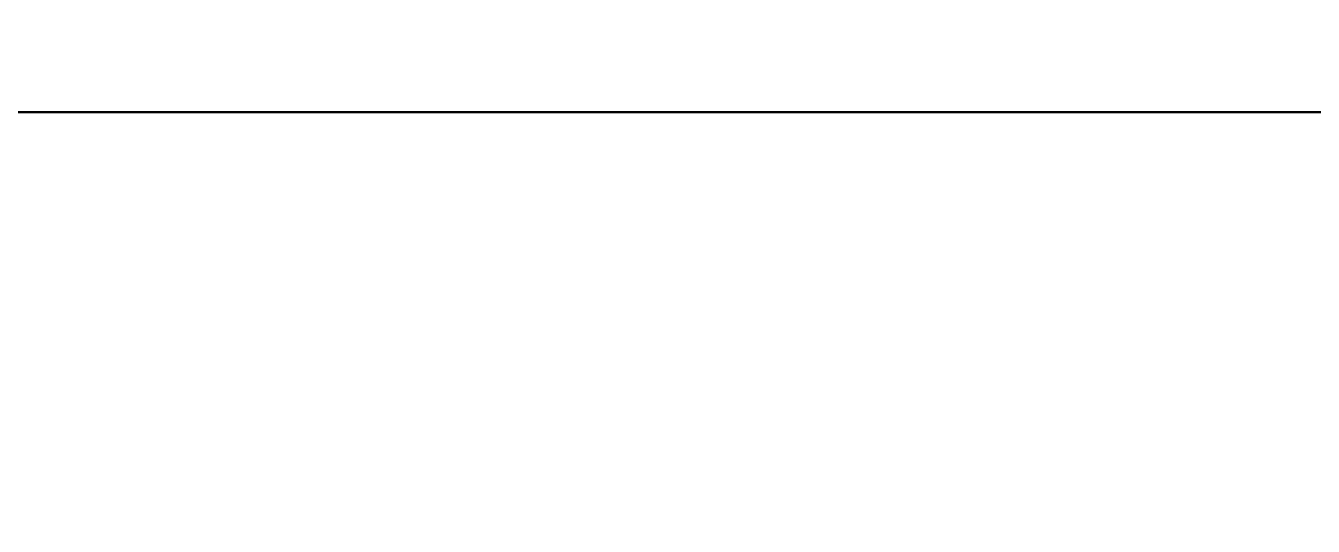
# Model space of a CAD drawing. Header units: millimetres. Extents: x -500444 to 437433, y -1435259 to 1593622.
# Drawn here: x -213194 to -208260, y -1378503 to -1376587 of the extents above; entities that cross this region are included whole.
import ezdxf

# ---------------------------------------------------------------- set-up
doc = ezdxf.new("R2010")
doc.units = ezdxf.units.MM
doc.layers.add('_Гр.ЩД-2A.4.9.I1.2', color=6, linetype='Continuous', lineweight=50)

msp = doc.modelspace()

# ---------------------------------------------------------------- linework, layer by layer
at = {"layer": '_Гр.ЩД-2A.4.9.I1.2', "ltscale": 100}
msp.add_lwpolyline([(-228471.1, -1380119.5), (-228471.1, -1376918.1), (-199220.9, -1376918.1), (-199220.9, -1384947.5), (-198770.9, -1384947.5), (-198770.9, -1376653.2), (-184622.1, -1376653.2)], dxfattribs=at)

doc.saveas('drawing.dxf')
